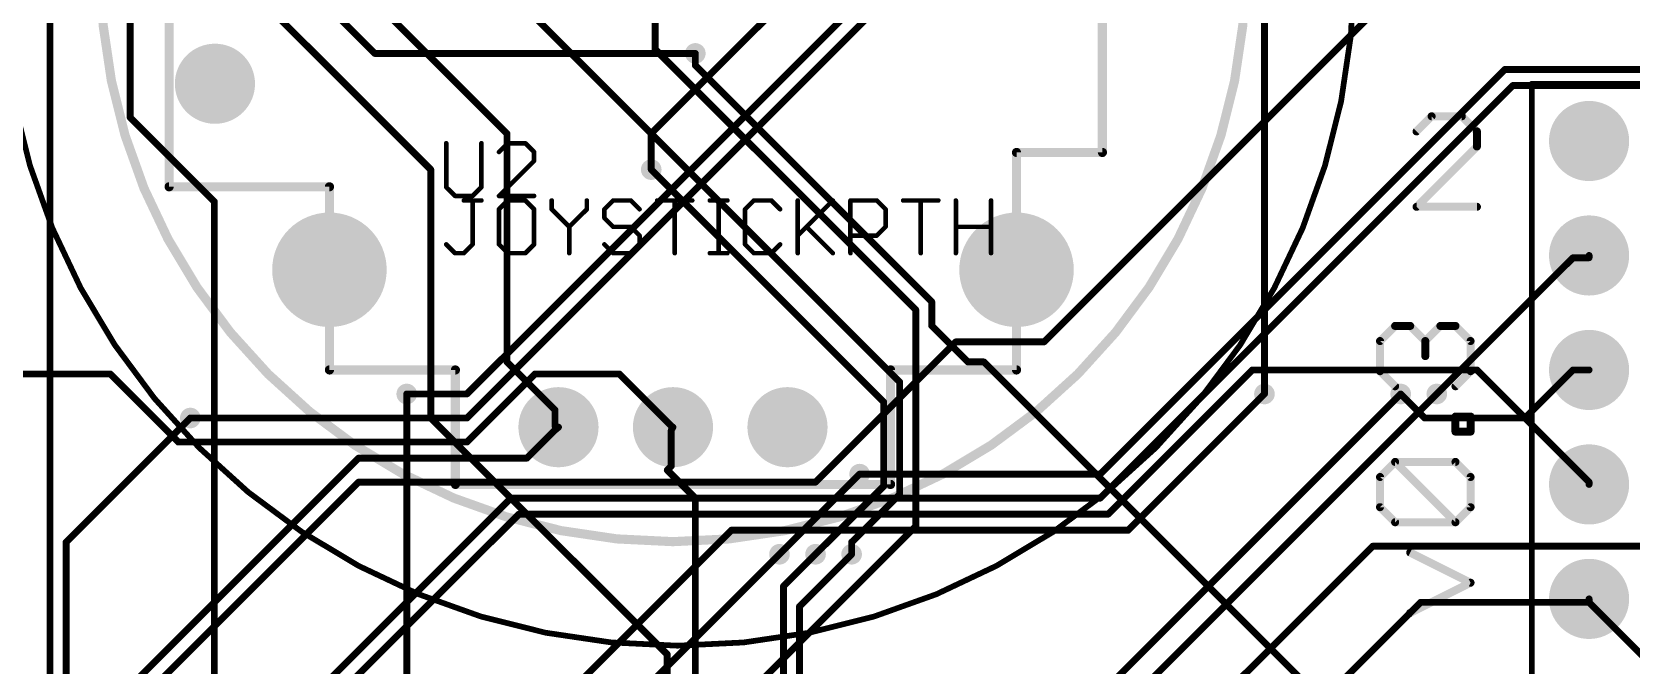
# Model space of a CAD drawing. Extents: x 0 to 101, y -4 to 80.
# Drawn here: x 36.58 to 72.07, y 37.9 to 51.95 of the extents above; entities that cross this region are included whole.
import ezdxf

# ---------------------------------------------------------------- set-up
doc = ezdxf.new("R2010")
doc.units = 0
for name, color, linetype in [('1', 14, 'CONTINUOUS'), ('16', 174, 'CONTINUOUS'), ('17', 94, 'CONTINUOUS'), ('18', 94, 'CONTINUOUS'), ('21', 251, 'CONTINUOUS'), ('25', 251, 'CONTINUOUS'), ('27', 251, 'CONTINUOUS'), ('51', 251, 'CONTINUOUS')]:
    doc.layers.add(name, color=color, linetype=linetype)

# ---------------------------------------------------------------- blocks, each defined once
blk = doc.blocks.new('ROUNDP')
at = {"const_width": 0.5}
blk.add_lwpolyline([(0, -0.25, 1), (0, 0.25, 1), (0, -0.25)], format="xyb", dxfattribs=at)
blk = doc.blocks.new('ROUNDV')
at = {"const_width": 0.5}
blk.add_lwpolyline([(0, -0.25, 1), (0, 0.25, 1), (0, -0.25)], format="xyb", dxfattribs=at)

msp = doc.modelspace()

# ---------------------------------------------------------------- linework, layer by layer
at = {"layer": '1', "const_width": 0.1524}
for points in [[(77.4319, 76.8096), (50.3174, 49.6951)], [(71.6534, 57.6961), (59.0296, 45.0723)], [(57.785, 55.4736), (46.228, 43.9166)], [(57.9628, 55.118), (46.228, 43.3832)], [(41.0718, 54.5846), (44.1833, 51.4731)], [(44.1833, 51.4731), (51.2953, 51.4731)], [(69.2531, 51.1175), (60.2742, 42.1386)], [(87.5665, 51.1175), (69.2531, 51.1175)], [(69.4309, 50.7619), (60.2742, 41.6052)], [(87.122, 50.7619), (69.4309, 50.7619)], [(50.3174, 49.6951), (50.3174, 48.895)], [(57.0738, 45.0723), (53.9623, 41.9608)], [(59.0296, 45.0723), (57.0738, 45.0723)], [(38.3159, 44.3611), (18.4912, 44.3611)], [(39.8272, 42.8498), (38.3159, 44.3611)], [(47.7393, 44.3611), (46.228, 42.8498)], [(49.6062, 44.3611), (47.7393, 44.3611)], [(50.7619, 43.2054), (49.6062, 44.3611)], [(63.6524, 44.45), (60.452, 41.2496)], [(68.6308, 44.45), (63.6524, 44.45)], [(71.12, 41.9608), (68.6308, 44.45)], [(46.228, 43.9166), (44.8945, 43.9166)], [(67.7418, 43.9166), (57.0738, 33.2486)], [(66.9417, 43.9166), (57.3405, 34.3154)], [(63.9191, 43.9166), (60.8965, 40.894)], [(46.228, 43.3832), (40.0939, 43.3832)], [(48.1838, 43.1165), (47.5615, 42.4942)], [(48.1838, 43.1165), (48.26, 43.18)], [(50.7619, 43.2054), (50.8, 43.18)], [(46.228, 42.8498), (39.8272, 42.8498)], [(43.8277, 42.4942), (37.5603, 36.2268)], [(47.5615, 42.4942), (43.8277, 42.4942)], [(43.8277, 41.9608), (37.8714, 36.0045)], [(53.9623, 41.9608), (43.8277, 41.9608)], [(60.2742, 42.1386), (54.9402, 42.1386)], [(71.12, 41.9608), (71.12, 41.91)], [(47.2059, 41.6052), (41.3385, 35.7378)], [(60.2742, 41.6052), (47.2059, 41.6052)], [(47.3837, 41.2496), (40.4495, 34.3154)], [(60.452, 41.2496), (47.3837, 41.2496)], [(52.0954, 40.894), (45.9613, 34.7599)], [(60.8965, 40.894), (52.0954, 40.894)], [(66.3194, 40.5384), (58.4962, 32.7152)], [(87.5665, 40.5384), (66.3194, 40.5384)], [(53.1622, 40.3606), (48.4505, 35.6489)], [(53.9623, 40.3606), (53.2511, 39.6494)], [(54.7624, 40.3606), (53.6067, 39.2049)], [(53.2511, 39.6494), (53.2511, 28.3591)], [(71.12, 39.2938), (71.12, 39.37)], [(53.6067, 39.2049), (53.6067, 28.1813)], [(63.6524, 35.56), (67.3862, 39.2938)], [(67.3862, 39.2938), (71.12, 39.2938)], [(71.12, 39.2938), (76.0984, 34.3154)]]:
    msp.add_lwpolyline(points, dxfattribs=at)
at = {"layer": '1', "const_width": 0.0762}
for points in [[(44.1833, 51.5112, 1), (44.1833, 51.435)], [(44.1564, 51.4462, 1), (44.2102, 51.5)], [(51.2953, 51.435, 1), (51.2953, 51.5112)], [(69.2531, 51.1556, 1), (69.2531, 51.0794)], [(69.28, 51.0906, 1), (69.2262, 51.1444)], [(69.4309, 50.8, 1), (69.4309, 50.7238)], [(69.4578, 50.735, 1), (69.404, 50.7888)], [(50.3555, 49.6951, 1), (50.2793, 49.6951)], [(50.2905, 49.722, 1), (50.3443, 49.6682)], [(50.2793, 48.895, 1), (50.3555, 48.895)], [(57.0738, 45.1104, 1), (57.0738, 45.0342)], [(57.1007, 45.0454, 1), (57.0469, 45.0992)], [(59.0027, 45.0992, 1), (59.0565, 45.0454)], [(59.0296, 45.0342, 1), (59.0296, 45.1104)], [(38.3428, 44.388, 1), (38.289, 44.3342)], [(38.3159, 44.323, 1), (38.3159, 44.3992)], [(47.7393, 44.3992, 1), (47.7393, 44.323)], [(47.7662, 44.3342, 1), (47.7124, 44.388)], [(49.6331, 44.388, 1), (49.5793, 44.3342)], [(49.6062, 44.323, 1), (49.6062, 44.3992)], [(63.6524, 44.4881, 1), (63.6524, 44.4119)], [(63.6793, 44.4231, 1), (63.6255, 44.4769)], [(68.6577, 44.4769, 1), (68.6039, 44.4231)], [(68.6308, 44.4119, 1), (68.6308, 44.4881)], [(44.8945, 43.9547, 1), (44.8945, 43.8785)], [(46.2011, 43.9435, 1), (46.2549, 43.8897)], [(46.228, 43.8785, 1), (46.228, 43.9547)], [(63.946, 43.8897, 1), (63.8922, 43.9435)], [(66.9686, 43.8897, 1), (66.9148, 43.9435)], [(67.7687, 43.8897, 1), (67.7149, 43.9435)], [(40.0939, 43.4213, 1), (40.0939, 43.3451)], [(46.2011, 43.4101, 1), (46.2549, 43.3563)], [(46.228, 43.3451, 1), (46.228, 43.4213)], [(48.1594, 43.1458, 1), (48.2082, 43.0872)], [(48.2107, 43.0896, 1), (48.1569, 43.1434)], [(48.2844, 43.1507, 1), (48.2356, 43.2093)], [(50.783, 43.2371, 1), (50.7408, 43.1737)], [(50.735, 43.1785, 1), (50.7888, 43.2323)], [(50.7789, 43.1483, 1), (50.8211, 43.2117)], [(39.8272, 42.8879, 1), (39.8272, 42.8117)], [(39.8003, 42.8229, 1), (39.8541, 42.8767)], [(46.2011, 42.8767, 1), (46.2549, 42.8229)], [(46.228, 42.8117, 1), (46.228, 42.8879)], [(43.8277, 42.5323, 1), (43.8277, 42.4561)], [(43.8546, 42.4673, 1), (43.8008, 42.5211)], [(47.5346, 42.5211, 1), (47.5884, 42.4673)], [(47.5615, 42.4561, 1), (47.5615, 42.5323)], [(43.8277, 41.9989, 1), (43.8277, 41.9227)], [(43.8546, 41.9339, 1), (43.8008, 41.9877)], [(53.9354, 41.9877, 1), (53.9892, 41.9339)], [(53.9623, 41.9227, 1), (53.9623, 41.9989)], [(54.9402, 42.1767, 1), (54.9402, 42.1005)], [(60.2473, 42.1655, 1), (60.3011, 42.1117)], [(60.2742, 42.1005, 1), (60.2742, 42.1767)], [(71.1581, 41.9608, 1), (71.0819, 41.9608)], [(71.0819, 41.91, 1), (71.1581, 41.91)], [(71.0931, 41.9339, 1), (71.1469, 41.9877)], [(47.2059, 41.6433, 1), (47.2059, 41.5671)], [(47.2328, 41.5783, 1), (47.179, 41.6321)], [(60.2473, 41.6321, 1), (60.3011, 41.5783)], [(60.2742, 41.5671, 1), (60.2742, 41.6433)], [(47.3837, 41.2877, 1), (47.3837, 41.2115)], [(47.4106, 41.2227, 1), (47.3568, 41.2765)], [(60.4251, 41.2765, 1), (60.4789, 41.2227)], [(60.452, 41.2115, 1), (60.452, 41.2877)], [(52.0954, 40.9321, 1), (52.0954, 40.8559)], [(52.1223, 40.8671, 1), (52.0685, 40.9209)], [(60.8696, 40.9209, 1), (60.9234, 40.8671)], [(60.8965, 40.8559, 1), (60.8965, 40.9321)], [(66.3194, 40.5765, 1), (66.3194, 40.5003)], [(66.3463, 40.5115, 1), (66.2925, 40.5653)], [(53.1891, 40.3337, 1), (53.1353, 40.3875)], [(53.9892, 40.3337, 1), (53.9354, 40.3875)], [(54.7893, 40.3337, 1), (54.7355, 40.3875)], [(53.2892, 39.6494, 1), (53.213, 39.6494)], [(53.2242, 39.6763, 1), (53.278, 39.6225)], [(71.1581, 39.37, 1), (71.0819, 39.37)], [(53.6448, 39.2049, 1), (53.5686, 39.2049)], [(53.5798, 39.2318, 1), (53.6336, 39.178)], [(67.3862, 39.3319, 1), (67.3862, 39.2557)], [(67.4131, 39.2669, 1), (67.3593, 39.3207)], [(71.0819, 39.2938, 1), (71.1581, 39.2938)], [(71.1469, 39.3207, 1), (71.0931, 39.2669)], [(71.12, 39.2557, 1), (71.12, 39.3319)]]:
    msp.add_lwpolyline(points, format="xyb", dxfattribs=at)
at = {"layer": '16', "const_width": 0.1524}
for points in [[(30.4927, 69.5198), (55.8292, 44.1833)], [(50.4063, 61.7855), (50.4063, 51.562)], [(38.7604, 59.3852), (38.7604, 50.0507)], [(47.117, 49.6951), (40.9829, 55.8292)], [(63.9191, 54.4957), (63.9191, 43.9166)], [(36.9824, 53.9623), (36.9824, 25.8699)], [(40.9829, 53.34), (45.4279, 48.895)], [(50.4063, 51.562), (56.1848, 45.7835)], [(51.2953, 51.4731), (51.2953, 51.2064)], [(51.2953, 51.2064), (56.5404, 45.9613)], [(38.7604, 50.0507), (40.6273, 48.1838)], [(47.117, 44.6278), (47.117, 49.6951)], [(45.4279, 48.895), (45.4279, 43.3832)], [(50.3174, 48.895), (55.4736, 43.7388)], [(40.6273, 48.1838), (40.6273, 35.3822)], [(70.7644, 46.9392), (67.7418, 43.9166)], [(71.12, 46.9392), (70.7644, 46.9392)], [(71.12, 46.9392), (71.12, 46.99)], [(56.1848, 45.7835), (56.1848, 40.9829)], [(56.5404, 45.9613), (56.5404, 45.4279)], [(56.5404, 45.4279), (57.3405, 44.6278)], [(48.1838, 43.561), (47.117, 44.6278)], [(57.3405, 44.6278), (57.6961, 44.6278)], [(57.6961, 44.6278), (65.5193, 36.8046)], [(70.7644, 44.45), (69.6976, 43.3832)], [(71.12, 44.45), (70.7644, 44.45)], [(55.8292, 44.1833), (55.8292, 41.6941)], [(44.8945, 43.9166), (44.8945, 37.2491)], [(55.4736, 43.7388), (55.4736, 41.8719)], [(67.4751, 43.3832), (66.9417, 43.9166)], [(40.0939, 43.3832), (37.338, 40.6273)], [(45.4279, 43.3832), (50.673, 38.1381)], [(48.1838, 43.2054), (48.1838, 43.561)], [(69.6976, 43.3832), (67.4751, 43.3832)], [(48.1838, 43.2054), (48.26, 43.18)], [(50.7619, 43.1165), (50.8, 43.18)], [(50.7619, 43.1165), (50.7619, 42.3164)], [(50.7619, 42.3164), (50.673, 42.2275)], [(50.673, 42.2275), (51.2953, 41.6052)], [(54.9402, 42.1386), (53.1622, 40.3606)], [(55.4736, 41.8719), (53.9623, 40.3606)], [(51.2953, 41.6052), (51.2953, 36.8935)], [(55.8292, 41.6941), (54.7624, 40.6273)], [(56.1848, 40.9829), (52.7177, 37.5158)], [(37.338, 40.6273), (37.338, 26.0477)], [(54.7624, 40.6273), (54.7624, 40.3606)], [(50.673, 38.1381), (50.673, 37.0713)]]:
    msp.add_lwpolyline(points, dxfattribs=at)
at = {"layer": '16', "const_width": 0.0762}
for points in [[(50.3682, 51.562, 1), (50.4444, 51.562)], [(50.4332, 51.5889, 1), (50.3794, 51.5351)], [(51.3334, 51.4731, 1), (51.2572, 51.4731)], [(51.2572, 51.2064, 1), (51.3334, 51.2064)], [(51.3222, 51.2333, 1), (51.2684, 51.1795)], [(38.7223, 50.0507, 1), (38.7985, 50.0507)], [(38.7873, 50.0776, 1), (38.7335, 50.0238)], [(47.1551, 49.6951, 1), (47.0789, 49.6951)], [(47.0901, 49.6682, 1), (47.1439, 49.722)], [(45.466, 48.895, 1), (45.3898, 48.895)], [(45.401, 48.8681, 1), (45.4548, 48.9219)], [(50.3443, 48.9219, 1), (50.2905, 48.8681)], [(40.6654, 48.1838, 1), (40.5892, 48.1838)], [(40.6004, 48.1569, 1), (40.6542, 48.2107)], [(70.7644, 46.9773, 1), (70.7644, 46.9011)], [(70.7913, 46.9123, 1), (70.7375, 46.9661)], [(71.1581, 46.99, 1), (71.0819, 46.99)], [(71.0819, 46.9392, 1), (71.1581, 46.9392)], [(71.12, 46.9011, 1), (71.12, 46.9773)], [(56.2229, 45.7835, 1), (56.1467, 45.7835)], [(56.1579, 45.7566, 1), (56.2117, 45.8104)], [(56.5785, 45.9613, 1), (56.5023, 45.9613)], [(56.5135, 45.9344, 1), (56.5673, 45.9882)], [(56.5023, 45.4279, 1), (56.5785, 45.4279)], [(56.5673, 45.4548, 1), (56.5135, 45.401)], [(47.0789, 44.6278, 1), (47.1551, 44.6278)], [(47.1439, 44.6547, 1), (47.0901, 44.6009)], [(57.3405, 44.6659, 1), (57.3405, 44.5897)], [(57.3136, 44.6009, 1), (57.3674, 44.6547)], [(57.723, 44.6547, 1), (57.6692, 44.6009)], [(57.6961, 44.5897, 1), (57.6961, 44.6659)], [(70.7644, 44.4881, 1), (70.7644, 44.4119)], [(70.7913, 44.4231, 1), (70.7375, 44.4769)], [(71.12, 44.4119, 1), (71.12, 44.4881)], [(55.8673, 44.1833, 1), (55.7911, 44.1833)], [(55.8023, 44.1564, 1), (55.8561, 44.2102)], [(44.9326, 43.9166, 1), (44.8564, 43.9166)], [(55.5117, 43.7388, 1), (55.4355, 43.7388)], [(55.4467, 43.7119, 1), (55.5005, 43.7657)], [(63.881, 43.9166, 1), (63.9572, 43.9166)], [(66.9686, 43.9435, 1), (66.9148, 43.8897)], [(67.7149, 43.9435, 1), (67.7687, 43.8897)], [(40.1208, 43.3563, 1), (40.067, 43.4101)], [(45.3898, 43.3832, 1), (45.466, 43.3832)], [(45.4548, 43.4101, 1), (45.401, 43.3563)], [(48.2219, 43.561, 1), (48.1457, 43.561)], [(48.1569, 43.5341, 1), (48.2107, 43.5879)], [(67.4751, 43.4213, 1), (67.4751, 43.3451)], [(67.4482, 43.3563, 1), (67.502, 43.4101)], [(69.6707, 43.4101, 1), (69.7245, 43.3563)], [(69.6976, 43.3451, 1), (69.6976, 43.4213)], [(48.1457, 43.2054, 1), (48.2219, 43.2054)], [(48.1958, 43.2415, 1), (48.1718, 43.1693)], [(48.248, 43.1439, 1), (48.272, 43.2161)], [(50.8, 43.1165, 1), (50.7238, 43.1165)], [(50.7292, 43.1361, 1), (50.7946, 43.0969)], [(50.8327, 43.1604, 1), (50.7673, 43.1996)], [(50.6999, 42.2544, 1), (50.6461, 42.2006)], [(50.6461, 42.2544, 1), (50.6999, 42.2006)], [(50.7238, 42.3164, 1), (50.8, 42.3164)], [(50.7888, 42.2895, 1), (50.735, 42.3433)], [(54.9671, 42.1117, 1), (54.9133, 42.1655)], [(55.4355, 41.8719, 1), (55.5117, 41.8719)], [(55.5005, 41.845, 1), (55.4467, 41.8988)], [(51.3334, 41.6052, 1), (51.2572, 41.6052)], [(51.2684, 41.5783, 1), (51.3222, 41.6321)], [(55.7911, 41.6941, 1), (55.8673, 41.6941)], [(55.8561, 41.6672, 1), (55.8023, 41.721)], [(56.1467, 40.9829, 1), (56.2229, 40.9829)], [(56.2117, 40.956, 1), (56.1579, 41.0098)], [(37.3761, 40.6273, 1), (37.2999, 40.6273)], [(37.3111, 40.6542, 1), (37.3649, 40.6004)], [(54.8005, 40.6273, 1), (54.7243, 40.6273)], [(54.7355, 40.6542, 1), (54.7893, 40.6004)], [(53.1353, 40.3875, 1), (53.1891, 40.3337)], [(53.9354, 40.3875, 1), (53.9892, 40.3337)], [(54.7243, 40.3606, 1), (54.8005, 40.3606)], [(50.7111, 38.1381, 1), (50.6349, 38.1381)], [(50.6461, 38.1112, 1), (50.6999, 38.165)]]:
    msp.add_lwpolyline(points, format="xyb", dxfattribs=at)
at = {"layer": '21'}
for points, const_width in [([(39.624, 58.166), (39.624, 48.514)], 0.2032), ([(60.325, 57.404), (60.325, 49.276)], 0.2032), ([(69.85, 30.48), (69.85, 50.8)], 0.127), ([(69.85, 50.8), (87.63, 50.8)], 0.127), ([(58.42, 49.276), (58.42, 44.45)], 0.2032), ([(58.42, 49.276), (60.325, 49.276)], 0.2032), ([(43.18, 48.514), (39.624, 48.514)], 0.2032), ([(43.18, 48.514), (43.18, 44.45)], 0.2032), ([(45.974, 44.45), (43.18, 44.45)], 0.2032), ([(45.974, 41.91), (45.974, 44.45)], 0.2032), ([(55.626, 41.91), (55.626, 44.45)], 0.2032), ([(55.626, 44.45), (58.42, 44.45)], 0.2032), ([(55.626, 41.91), (45.974, 41.91)], 0.2032)]:
    msp.add_lwpolyline(points, dxfattribs=dict(at, const_width=const_width))
for points, const_width in [([(69.85, 50.8318, 1), (69.85, 50.7683)], 0.0635), ([(69.8818, 50.8, 1), (69.8183, 50.8)], 0.0635), ([(58.4708, 49.276, 1), (58.3692, 49.276)], 0.1016), ([(58.42, 49.3268, 1), (58.42, 49.2252)], 0.1016), ([(60.325, 49.2252, 1), (60.325, 49.3268)], 0.1016), ([(60.2742, 49.276, 1), (60.3758, 49.276)], 0.1016), ([(39.624, 48.5648, 1), (39.624, 48.4632)], 0.1016), ([(39.5732, 48.514, 1), (39.6748, 48.514)], 0.1016), ([(43.2308, 48.514, 1), (43.1292, 48.514)], 0.1016), ([(43.18, 48.4632, 1), (43.18, 48.5648)], 0.1016), ([(43.18, 44.5008, 1), (43.18, 44.3992)], 0.1016), ([(43.1292, 44.45, 1), (43.2308, 44.45)], 0.1016), ([(46.0248, 44.45, 1), (45.9232, 44.45)], 0.1016), ([(45.974, 44.3992, 1), (45.974, 44.5008)], 0.1016), ([(55.6768, 44.45, 1), (55.5752, 44.45)], 0.1016), ([(55.626, 44.5008, 1), (55.626, 44.3992)], 0.1016), ([(58.3692, 44.45, 1), (58.4708, 44.45)], 0.1016), ([(58.42, 44.3992, 1), (58.42, 44.5008)], 0.1016), ([(45.974, 41.9608, 1), (45.974, 41.8592)], 0.1016), ([(45.9232, 41.91, 1), (46.0248, 41.91)], 0.1016), ([(55.5752, 41.91, 1), (55.6768, 41.91)], 0.1016), ([(55.626, 41.8592, 1), (55.626, 41.9608)], 0.1016)]:
    msp.add_lwpolyline(points, format="xyb", dxfattribs=dict(at, const_width=const_width))
at = {"layer": '25'}
for points, const_width in [([(67.6273, 50.0778), (67.2925, 49.7431)], 0.1778), ([(68.2967, 50.0778), (67.6273, 50.0778)], 0.1778), ([(68.6314, 49.7431), (68.2967, 50.0778)], 0.1778), ([(68.6314, 49.4084), (68.6314, 49.7431)], 0.1778), ([(45.7708, 49.4802), (45.7708, 48.5057)], 0.1016), ([(46.5504, 48.5057), (46.5504, 49.4802)], 0.1016), ([(47.1351, 49.4802), (46.9402, 49.2853)], 0.1016), ([(47.5249, 49.4802), (47.1351, 49.4802)], 0.1016), ([(47.7198, 49.2853), (47.5249, 49.4802)], 0.1016), ([(47.7198, 49.0904), (47.7198, 49.2853)], 0.1016), ([(67.2925, 48.0695), (68.6314, 49.4084)], 0.1778), ([(46.9402, 48.3108), (47.7198, 49.0904)], 0.1016), ([(45.7708, 48.5057), (45.9657, 48.3108)], 0.1016), ([(45.9657, 48.3108), (46.3555, 48.3108)], 0.1016), ([(46.3555, 48.3108), (46.5504, 48.5057)], 0.1016), ([(47.7198, 48.3108), (46.9402, 48.3108)], 0.1016), ([(68.6314, 48.0695), (67.2925, 48.0695)], 0.1778), ([(66.4828, 45.0917), (66.8175, 45.4264)], 0.1778), ([(66.8175, 45.4264), (67.1522, 45.4264)], 0.1778), ([(67.1522, 45.4264), (67.4869, 45.0917)], 0.1778), ([(67.4869, 45.0917), (67.8217, 45.4264)], 0.1778), ([(67.8217, 45.4264), (68.1564, 45.4264)], 0.1778), ([(68.1564, 45.4264), (68.4911, 45.0917)], 0.1778), ([(66.4828, 44.4223), (66.4828, 45.0917)], 0.1778), ([(67.4869, 45.0917), (67.4869, 44.757)], 0.1778), ([(68.4911, 45.0917), (68.4911, 44.4223)], 0.1778), ([(66.8175, 44.0876), (66.4828, 44.4223)], 0.1778), ([(68.4911, 44.4223), (68.1564, 44.0876)], 0.1778), ([(68.1564, 43.0819), (68.1564, 43.4166)], 0.1778), ([(68.1564, 43.4166), (68.4911, 43.4166)], 0.1778), ([(68.4911, 43.4166), (68.4911, 43.0819)], 0.1778), ([(68.4911, 43.0819), (68.1564, 43.0819)], 0.1778), ([(66.4828, 42.0747), (66.8175, 42.4094)], 0.1778), ([(66.8175, 42.4094), (68.1564, 42.4094)], 0.1778), ([(68.1564, 41.0705), (66.8175, 42.4094)], 0.1778), ([(68.1564, 42.4094), (68.4911, 42.0747)], 0.1778), ([(66.4828, 41.4052), (66.4828, 42.0747)], 0.1778), ([(68.4911, 42.0747), (68.4911, 41.4052)], 0.1778), ([(66.8175, 41.0705), (66.4828, 41.4052)], 0.1778), ([(68.4911, 41.4052), (68.1564, 41.0705)], 0.1778), ([(68.1564, 41.0705), (66.8175, 41.0705)], 0.1778), ([(68.4911, 39.7286), (67.1522, 40.398)], 0.1778), ([(67.1522, 39.0591), (68.4911, 39.7286)], 0.1778)]:
    msp.add_lwpolyline(points, dxfattribs=dict(at, const_width=const_width))
for points, const_width in [([(67.6273, 50.1223, 1), (67.6273, 50.0334)], 0.0889), ([(67.6587, 50.0464, 1), (67.5958, 50.1092)], 0.0889), ([(68.3281, 50.1092, 1), (68.2653, 50.0464)], 0.0889), ([(68.2967, 50.0334, 1), (68.2967, 50.1223)], 0.0889), ([(67.2611, 49.7745, 1), (67.324, 49.7117)], 0.0889), ([(68.6759, 49.7431, 1), (68.587, 49.7431)], 0.0889), ([(68.6, 49.7117, 1), (68.6628, 49.7745)], 0.0889), ([(45.7962, 49.4802, 1), (45.7454, 49.4802)], 0.0508), ([(46.5758, 49.4802, 1), (46.525, 49.4802)], 0.0508), ([(47.1351, 49.5056, 1), (47.1351, 49.4548)], 0.0508), ([(47.1531, 49.4622, 1), (47.1171, 49.4982)], 0.0508), ([(47.5429, 49.4982, 1), (47.5069, 49.4622)], 0.0508), ([(47.5249, 49.4548, 1), (47.5249, 49.5056)], 0.0508), ([(47.7452, 49.2853, 1), (47.6944, 49.2853)], 0.0508), ([(68.587, 49.4084, 1), (68.6759, 49.4084)], 0.0889), ([(68.6628, 49.3769, 1), (68.6, 49.4398)], 0.0889), ([(46.9222, 49.3033, 1), (46.9582, 49.2673)], 0.0508), ([(47.6944, 49.0904, 1), (47.7452, 49.0904)], 0.0508), ([(47.7018, 49.2673, 1), (47.7378, 49.3033)], 0.0508), ([(47.7378, 49.0724, 1), (47.7018, 49.1084)], 0.0508), ([(45.7888, 48.5237, 1), (45.7528, 48.4877)], 0.0508), ([(45.7454, 48.5057, 1), (45.7962, 48.5057)], 0.0508), ([(45.9657, 48.3362, 1), (45.9657, 48.2854)], 0.0508), ([(45.9477, 48.2928, 1), (45.9837, 48.3288)], 0.0508), ([(46.3375, 48.3288, 1), (46.3735, 48.2928)], 0.0508), ([(46.3555, 48.2854, 1), (46.3555, 48.3362)], 0.0508), ([(46.525, 48.5057, 1), (46.5758, 48.5057)], 0.0508), ([(46.5684, 48.4877, 1), (46.5324, 48.5237)], 0.0508), ([(46.9222, 48.3288, 1), (46.9582, 48.2928)], 0.0508), ([(46.9402, 48.3362, 1), (46.9402, 48.2854)], 0.0508), ([(47.7198, 48.2854, 1), (47.7198, 48.3362)], 0.0508), ([(67.2925, 48.114, 1), (67.2925, 48.0251)], 0.0889), ([(67.2611, 48.1009, 1), (67.324, 48.0381)], 0.0889), ([(68.6314, 48.0251, 1), (68.6314, 48.114)], 0.0889), ([(66.8175, 45.4709, 1), (66.8175, 45.382)], 0.0889), ([(66.8489, 45.395, 1), (66.7861, 45.4579)], 0.0889), ([(67.1837, 45.4579, 1), (67.1208, 45.395)], 0.0889), ([(67.1522, 45.382, 1), (67.1522, 45.4709)], 0.0889), ([(67.8217, 45.4709, 1), (67.8217, 45.382)], 0.0889), ([(67.8531, 45.395, 1), (67.7902, 45.4579)], 0.0889), ([(68.1878, 45.4579, 1), (68.125, 45.395)], 0.0889), ([(68.1564, 45.382, 1), (68.1564, 45.4709)], 0.0889), ([(66.5272, 45.0917, 1), (66.4383, 45.0917)], 0.0889), ([(66.4514, 45.1231, 1), (66.5142, 45.0603)], 0.0889), ([(67.5314, 45.0917, 1), (67.4425, 45.0917)], 0.0889), ([(67.4555, 45.1231, 1), (67.5184, 45.0603)], 0.0889), ([(67.4555, 45.0603, 1), (67.5184, 45.1231)], 0.0889), ([(68.5356, 45.0917, 1), (68.4467, 45.0917)], 0.0889), ([(68.4597, 45.0603, 1), (68.5225, 45.1231)], 0.0889), ([(67.4425, 44.757, 1), (67.5314, 44.757)], 0.0889), ([(66.5142, 44.4537, 1), (66.4514, 44.3908)], 0.0889), ([(66.4383, 44.4223, 1), (66.5272, 44.4223)], 0.0889), ([(68.4467, 44.4223, 1), (68.5356, 44.4223)], 0.0889), ([(68.5225, 44.3908, 1), (68.4597, 44.4537)], 0.0889), ([(66.7861, 44.0561, 1), (66.8489, 44.119)], 0.0889), ([(68.125, 44.119, 1), (68.1878, 44.0561)], 0.0889), ([(68.2008, 43.4166, 1), (68.1119, 43.4166)], 0.0889), ([(68.1564, 43.461, 1), (68.1564, 43.3721)], 0.0889), ([(68.5356, 43.4166, 1), (68.4467, 43.4166)], 0.0889), ([(68.4911, 43.3721, 1), (68.4911, 43.461)], 0.0889), ([(68.1564, 43.1263, 1), (68.1564, 43.0374)], 0.0889), ([(68.1119, 43.0819, 1), (68.2008, 43.0819)], 0.0889), ([(68.4467, 43.0819, 1), (68.5356, 43.0819)], 0.0889), ([(68.4911, 43.0374, 1), (68.4911, 43.1263)], 0.0889), ([(66.8489, 42.4408, 1), (66.7861, 42.378)], 0.0889), ([(66.8175, 42.4538, 1), (66.8175, 42.3649)], 0.0889), ([(66.8489, 42.378, 1), (66.7861, 42.4408)], 0.0889), ([(68.1878, 42.4408, 1), (68.125, 42.378)], 0.0889), ([(68.1564, 42.3649, 1), (68.1564, 42.4538)], 0.0889), ([(66.5272, 42.0747, 1), (66.4383, 42.0747)], 0.0889), ([(66.4514, 42.1061, 1), (66.5142, 42.0432)], 0.0889), ([(68.5356, 42.0747, 1), (68.4467, 42.0747)], 0.0889), ([(68.4597, 42.0432, 1), (68.5225, 42.1061)], 0.0889), ([(66.5142, 41.4367, 1), (66.4514, 41.3738)], 0.0889), ([(66.4383, 41.4052, 1), (66.5272, 41.4052)], 0.0889), ([(68.4467, 41.4052, 1), (68.5356, 41.4052)], 0.0889), ([(68.5225, 41.3738, 1), (68.4597, 41.4367)], 0.0889), ([(66.8175, 41.115, 1), (66.8175, 41.0261)], 0.0889), ([(66.7861, 41.0391, 1), (66.8489, 41.1019)], 0.0889), ([(68.125, 41.1019, 1), (68.1878, 41.0391)], 0.0889), ([(68.125, 41.0391, 1), (68.1878, 41.1019)], 0.0889), ([(68.1564, 41.0261, 1), (68.1564, 41.115)], 0.0889), ([(67.1721, 40.4378, 1), (67.1323, 40.3583)], 0.0889), ([(68.511, 39.6888, 1), (68.4712, 39.7683)], 0.0889), ([(68.4712, 39.6888, 1), (68.511, 39.7683)], 0.0889), ([(67.1323, 39.0989, 1), (67.1721, 39.0194)], 0.0889)]:
    msp.add_lwpolyline(points, format="xyb", dxfattribs=dict(at, const_width=const_width))
at = {"layer": '27', "const_width": 0.1016}
for points in [[(46.1606, 48.2102), (46.5504, 48.2102)], [(46.3555, 47.2357), (46.3555, 48.2102)], [(47.1351, 48.2102), (46.9402, 48.0153)], [(46.9402, 48.0153), (46.9402, 47.2357)], [(47.5249, 48.2102), (47.1351, 48.2102)], [(47.7198, 48.0153), (47.5249, 48.2102)], [(47.7198, 47.2357), (47.7198, 48.0153)], [(48.1096, 48.2102), (48.1096, 48.0153)], [(48.1096, 48.0153), (48.4994, 47.6255)], [(48.4994, 47.6255), (48.8892, 48.0153)], [(48.8892, 48.0153), (48.8892, 48.2102)], [(49.4739, 48.2102), (49.279, 48.0153)], [(49.279, 48.0153), (49.279, 47.8204)], [(49.8637, 48.2102), (49.4739, 48.2102)], [(50.0586, 48.0153), (49.8637, 48.2102)], [(50.4484, 48.2102), (51.228, 48.2102)], [(50.8382, 47.0408), (50.8382, 48.2102)], [(51.6178, 48.2102), (52.0076, 48.2102)], [(51.8127, 47.0408), (51.8127, 48.2102)], [(52.5923, 48.2102), (52.3974, 48.0153)], [(52.3974, 48.0153), (52.3974, 47.2357)], [(52.9821, 48.2102), (52.5923, 48.2102)], [(53.177, 48.0153), (52.9821, 48.2102)], [(53.5668, 48.2102), (53.5668, 47.0408)], [(53.5668, 47.4306), (54.3464, 48.2102)], [(54.7362, 47.0408), (54.7362, 48.2102)], [(54.7362, 48.2102), (55.3209, 48.2102)], [(55.3209, 48.2102), (55.5158, 48.0153)], [(55.5158, 48.0153), (55.5158, 47.6255)], [(55.9056, 48.2102), (56.6852, 48.2102)], [(56.2954, 47.0408), (56.2954, 48.2102)], [(57.075, 47.0408), (57.075, 48.2102)], [(57.8546, 48.2102), (57.8546, 47.0408)], [(48.4994, 47.6255), (48.4994, 47.0408)], [(49.279, 47.8204), (49.4739, 47.6255)], [(49.4739, 47.6255), (49.8637, 47.6255)], [(49.8637, 47.6255), (50.0586, 47.4306)], [(53.7617, 47.6255), (54.3464, 47.0408)], [(55.5158, 47.6255), (55.3209, 47.4306)], [(57.075, 47.6255), (57.8546, 47.6255)], [(45.7708, 47.2357), (45.9657, 47.0408)], [(46.1606, 47.0408), (46.3555, 47.2357)], [(46.9402, 47.2357), (47.1351, 47.0408)], [(47.5249, 47.0408), (47.7198, 47.2357)], [(49.4739, 47.0408), (49.279, 47.2357)], [(50.0586, 47.2357), (49.8637, 47.0408)], [(50.0586, 47.4306), (50.0586, 47.2357)], [(52.3974, 47.2357), (52.5923, 47.0408)], [(52.9821, 47.0408), (53.177, 47.2357)], [(55.3209, 47.4306), (54.7362, 47.4306)], [(45.9657, 47.0408), (46.1606, 47.0408)], [(47.1351, 47.0408), (47.5249, 47.0408)], [(49.8637, 47.0408), (49.4739, 47.0408)], [(51.6178, 47.0408), (52.0076, 47.0408)], [(52.5923, 47.0408), (52.9821, 47.0408)]]:
    msp.add_lwpolyline(points, dxfattribs=at)
at = {"layer": '27', "const_width": 0.0508}
for points in [[(46.1606, 48.2356, 1), (46.1606, 48.1848)], [(46.3809, 48.2102, 1), (46.3301, 48.2102)], [(46.5504, 48.1848, 1), (46.5504, 48.2356)], [(46.9222, 48.0333, 1), (46.9582, 47.9973)], [(46.9656, 48.0153, 1), (46.9148, 48.0153)], [(47.1351, 48.2356, 1), (47.1351, 48.1848)], [(47.1531, 48.1922, 1), (47.1171, 48.2282)], [(47.5429, 48.2282, 1), (47.5069, 48.1922)], [(47.5249, 48.1848, 1), (47.5249, 48.2356)], [(47.7452, 48.0153, 1), (47.6944, 48.0153)], [(47.7018, 47.9973, 1), (47.7378, 48.0333)], [(48.1276, 48.0333, 1), (48.0916, 47.9973)], [(48.135, 48.2102, 1), (48.0842, 48.2102)], [(48.0842, 48.0153, 1), (48.135, 48.0153)], [(48.9146, 48.2102, 1), (48.8638, 48.2102)], [(48.8638, 48.0153, 1), (48.9146, 48.0153)], [(48.9072, 47.9973, 1), (48.8712, 48.0333)], [(49.261, 48.0333, 1), (49.297, 47.9973)], [(49.3044, 48.0153, 1), (49.2536, 48.0153)], [(49.4739, 48.2356, 1), (49.4739, 48.1848)], [(49.4918, 48.1922, 1), (49.4559, 48.2282)], [(49.8816, 48.2282, 1), (49.8457, 48.1922)], [(49.8637, 48.1848, 1), (49.8637, 48.2356)], [(50.0406, 47.9973, 1), (50.0765, 48.0333)], [(50.4484, 48.2356, 1), (50.4484, 48.1848)], [(50.8636, 48.2102, 1), (50.8128, 48.2102)], [(51.228, 48.1848, 1), (51.228, 48.2356)], [(51.6178, 48.2356, 1), (51.6178, 48.1848)], [(51.8381, 48.2102, 1), (51.7873, 48.2102)], [(52.0076, 48.1848, 1), (52.0076, 48.2356)], [(52.3794, 48.0333, 1), (52.4153, 47.9973)], [(52.4228, 48.0153, 1), (52.372, 48.0153)], [(52.5923, 48.2356, 1), (52.5923, 48.1848)], [(52.6102, 48.1922, 1), (52.5743, 48.2282)], [(53, 48.2282, 1), (52.9641, 48.1922)], [(52.9821, 48.1848, 1), (52.9821, 48.2356)], [(53.159, 47.9973, 1), (53.1949, 48.0333)], [(53.5922, 48.2102, 1), (53.5414, 48.2102)], [(54.3643, 48.1922, 1), (54.3284, 48.2282)], [(54.7616, 48.2102, 1), (54.7108, 48.2102)], [(54.7362, 48.2356, 1), (54.7362, 48.1848)], [(55.3388, 48.2282, 1), (55.3029, 48.1922)], [(55.3209, 48.1848, 1), (55.3209, 48.2356)], [(55.5412, 48.0153, 1), (55.4904, 48.0153)], [(55.4978, 47.9973, 1), (55.5337, 48.0333)], [(55.9056, 48.2356, 1), (55.9056, 48.1848)], [(56.3208, 48.2102, 1), (56.27, 48.2102)], [(56.6852, 48.1848, 1), (56.6852, 48.2356)], [(57.1004, 48.2102, 1), (57.0496, 48.2102)], [(57.88, 48.2102, 1), (57.8292, 48.2102)], [(48.4814, 47.6435, 1), (48.5174, 47.6075)], [(48.5248, 47.6255, 1), (48.474, 47.6255)], [(48.4814, 47.6075, 1), (48.5174, 47.6435)], [(49.297, 47.8384, 1), (49.261, 47.8024)], [(49.2536, 47.8204, 1), (49.3044, 47.8204)], [(49.4739, 47.6509, 1), (49.4739, 47.6001)], [(49.4559, 47.6075, 1), (49.4918, 47.6435)], [(49.8816, 47.6435, 1), (49.8457, 47.6075)], [(49.8637, 47.6001, 1), (49.8637, 47.6509)], [(53.7796, 47.6435, 1), (53.7437, 47.6075)], [(55.4904, 47.6255, 1), (55.5412, 47.6255)], [(55.5337, 47.6075, 1), (55.4978, 47.6435)], [(57.075, 47.6509, 1), (57.075, 47.6001)], [(57.8546, 47.6001, 1), (57.8546, 47.6509)], [(45.7888, 47.2537, 1), (45.7528, 47.2177)], [(46.3301, 47.2357, 1), (46.3809, 47.2357)], [(46.3735, 47.2177, 1), (46.3375, 47.2537)], [(46.9582, 47.2537, 1), (46.9222, 47.2177)], [(46.9148, 47.2357, 1), (46.9656, 47.2357)], [(47.6944, 47.2357, 1), (47.7452, 47.2357)], [(47.7378, 47.2177, 1), (47.7018, 47.2537)], [(49.297, 47.2537, 1), (49.261, 47.2177)], [(50.084, 47.4306, 1), (50.0332, 47.4306)], [(50.0332, 47.2357, 1), (50.084, 47.2357)], [(50.0406, 47.4126, 1), (50.0765, 47.4486)], [(50.0765, 47.2177, 1), (50.0406, 47.2537)], [(52.4153, 47.2537, 1), (52.3794, 47.2177)], [(52.372, 47.2357, 1), (52.4228, 47.2357)], [(53.1949, 47.2177, 1), (53.159, 47.2537)], [(53.5488, 47.4486, 1), (53.5847, 47.4126)], [(54.7362, 47.456, 1), (54.7362, 47.4052)], [(55.3029, 47.4486, 1), (55.3388, 47.4126)], [(55.3209, 47.4052, 1), (55.3209, 47.456)], [(45.9657, 47.0662, 1), (45.9657, 47.0154)], [(45.9477, 47.0228, 1), (45.9837, 47.0588)], [(46.1426, 47.0588, 1), (46.1786, 47.0228)], [(46.1606, 47.0154, 1), (46.1606, 47.0662)], [(47.1351, 47.0662, 1), (47.1351, 47.0154)], [(47.1171, 47.0228, 1), (47.1531, 47.0588)], [(47.5069, 47.0588, 1), (47.5429, 47.0228)], [(47.5249, 47.0154, 1), (47.5249, 47.0662)], [(48.474, 47.0408, 1), (48.5248, 47.0408)], [(49.4739, 47.0662, 1), (49.4739, 47.0154)], [(49.4559, 47.0228, 1), (49.4918, 47.0588)], [(49.8457, 47.0588, 1), (49.8816, 47.0228)], [(49.8637, 47.0154, 1), (49.8637, 47.0662)], [(50.8128, 47.0408, 1), (50.8636, 47.0408)], [(51.6178, 47.0662, 1), (51.6178, 47.0154)], [(51.7873, 47.0408, 1), (51.8381, 47.0408)], [(52.0076, 47.0154, 1), (52.0076, 47.0662)], [(52.5923, 47.0662, 1), (52.5923, 47.0154)], [(52.5743, 47.0228, 1), (52.6102, 47.0588)], [(52.9641, 47.0588, 1), (53, 47.0228)], [(52.9821, 47.0154, 1), (52.9821, 47.0662)], [(53.5414, 47.0408, 1), (53.5922, 47.0408)], [(54.3284, 47.0228, 1), (54.3643, 47.0588)], [(54.7108, 47.0408, 1), (54.7616, 47.0408)], [(56.27, 47.0408, 1), (56.3208, 47.0408)], [(57.0496, 47.0408, 1), (57.1004, 47.0408)], [(57.8292, 47.0408, 1), (57.88, 47.0408)]]:
    msp.add_lwpolyline(points, format="xyb", dxfattribs=at)
at = {"layer": '51'}
for points, const_width in [([(50.9, 38.3317, 1), (50.9, 68.3483, 1), (50.9, 38.3317)], 0.127), ([(50.8, 40.64, 1), (50.8, 66.04, 1), (50.8, 40.64)], 0.2032)]:
    msp.add_lwpolyline(points, format="xyb", dxfattribs=dict(at, const_width=const_width))

# ---------------------------------------------------------------- block references
at = {"layer": '17'}
for p, xscale, yscale in [((40.64, 50.8), 1.778, 1.778), ((40.64, 50.8), 1.778, 1.778), ((43.18, 46.6725), 2.54, 2.54), ((43.18, 46.6725), 2.54, 2.54), ((58.42, 46.6725), 2.54, 2.54), ((58.42, 46.6725), 2.54, 2.54), ((48.26, 43.18), 1.778, 1.778), ((48.26, 43.18), 1.778, 1.778), ((50.8, 43.18), 1.778, 1.778), ((50.8, 43.18), 1.778, 1.778), ((53.34, 43.18), 1.778, 1.778), ((53.34, 43.18), 1.778, 1.778)]:
    msp.add_blockref('ROUNDP', p, dxfattribs=dict(at, xscale=xscale, yscale=yscale))
at = {"layer": '17', "xscale": 1.778, "yscale": 1.778, "rotation": 180}
for p in [(71.12, 49.53), (71.12, 49.53), (71.12, 46.99), (71.12, 46.99), (71.12, 44.45), (71.12, 44.45), (71.12, 41.91), (71.12, 41.91), (71.12, 39.37), (71.12, 39.37)]:
    msp.add_blockref('ROUNDP', p, dxfattribs=at)
at = {"layer": '18', "xscale": 0.4572, "yscale": 0.4572}
for p in [(51.2953, 51.4731), (51.2953, 51.4731), (50.3174, 48.895), (50.3174, 48.895), (44.8945, 43.9166), (44.8945, 43.9166), (63.9191, 43.9166), (63.9191, 43.9166), (66.9417, 43.9166), (66.9417, 43.9166), (67.7418, 43.9166), (67.7418, 43.9166), (40.0939, 43.3832), (40.0939, 43.3832), (54.9402, 42.1386), (54.9402, 42.1386), (53.1622, 40.3606), (53.1622, 40.3606), (53.9623, 40.3606), (53.9623, 40.3606), (54.7624, 40.3606), (54.7624, 40.3606)]:
    msp.add_blockref('ROUNDV', p, dxfattribs=at)

doc.saveas('drawing.dxf')
